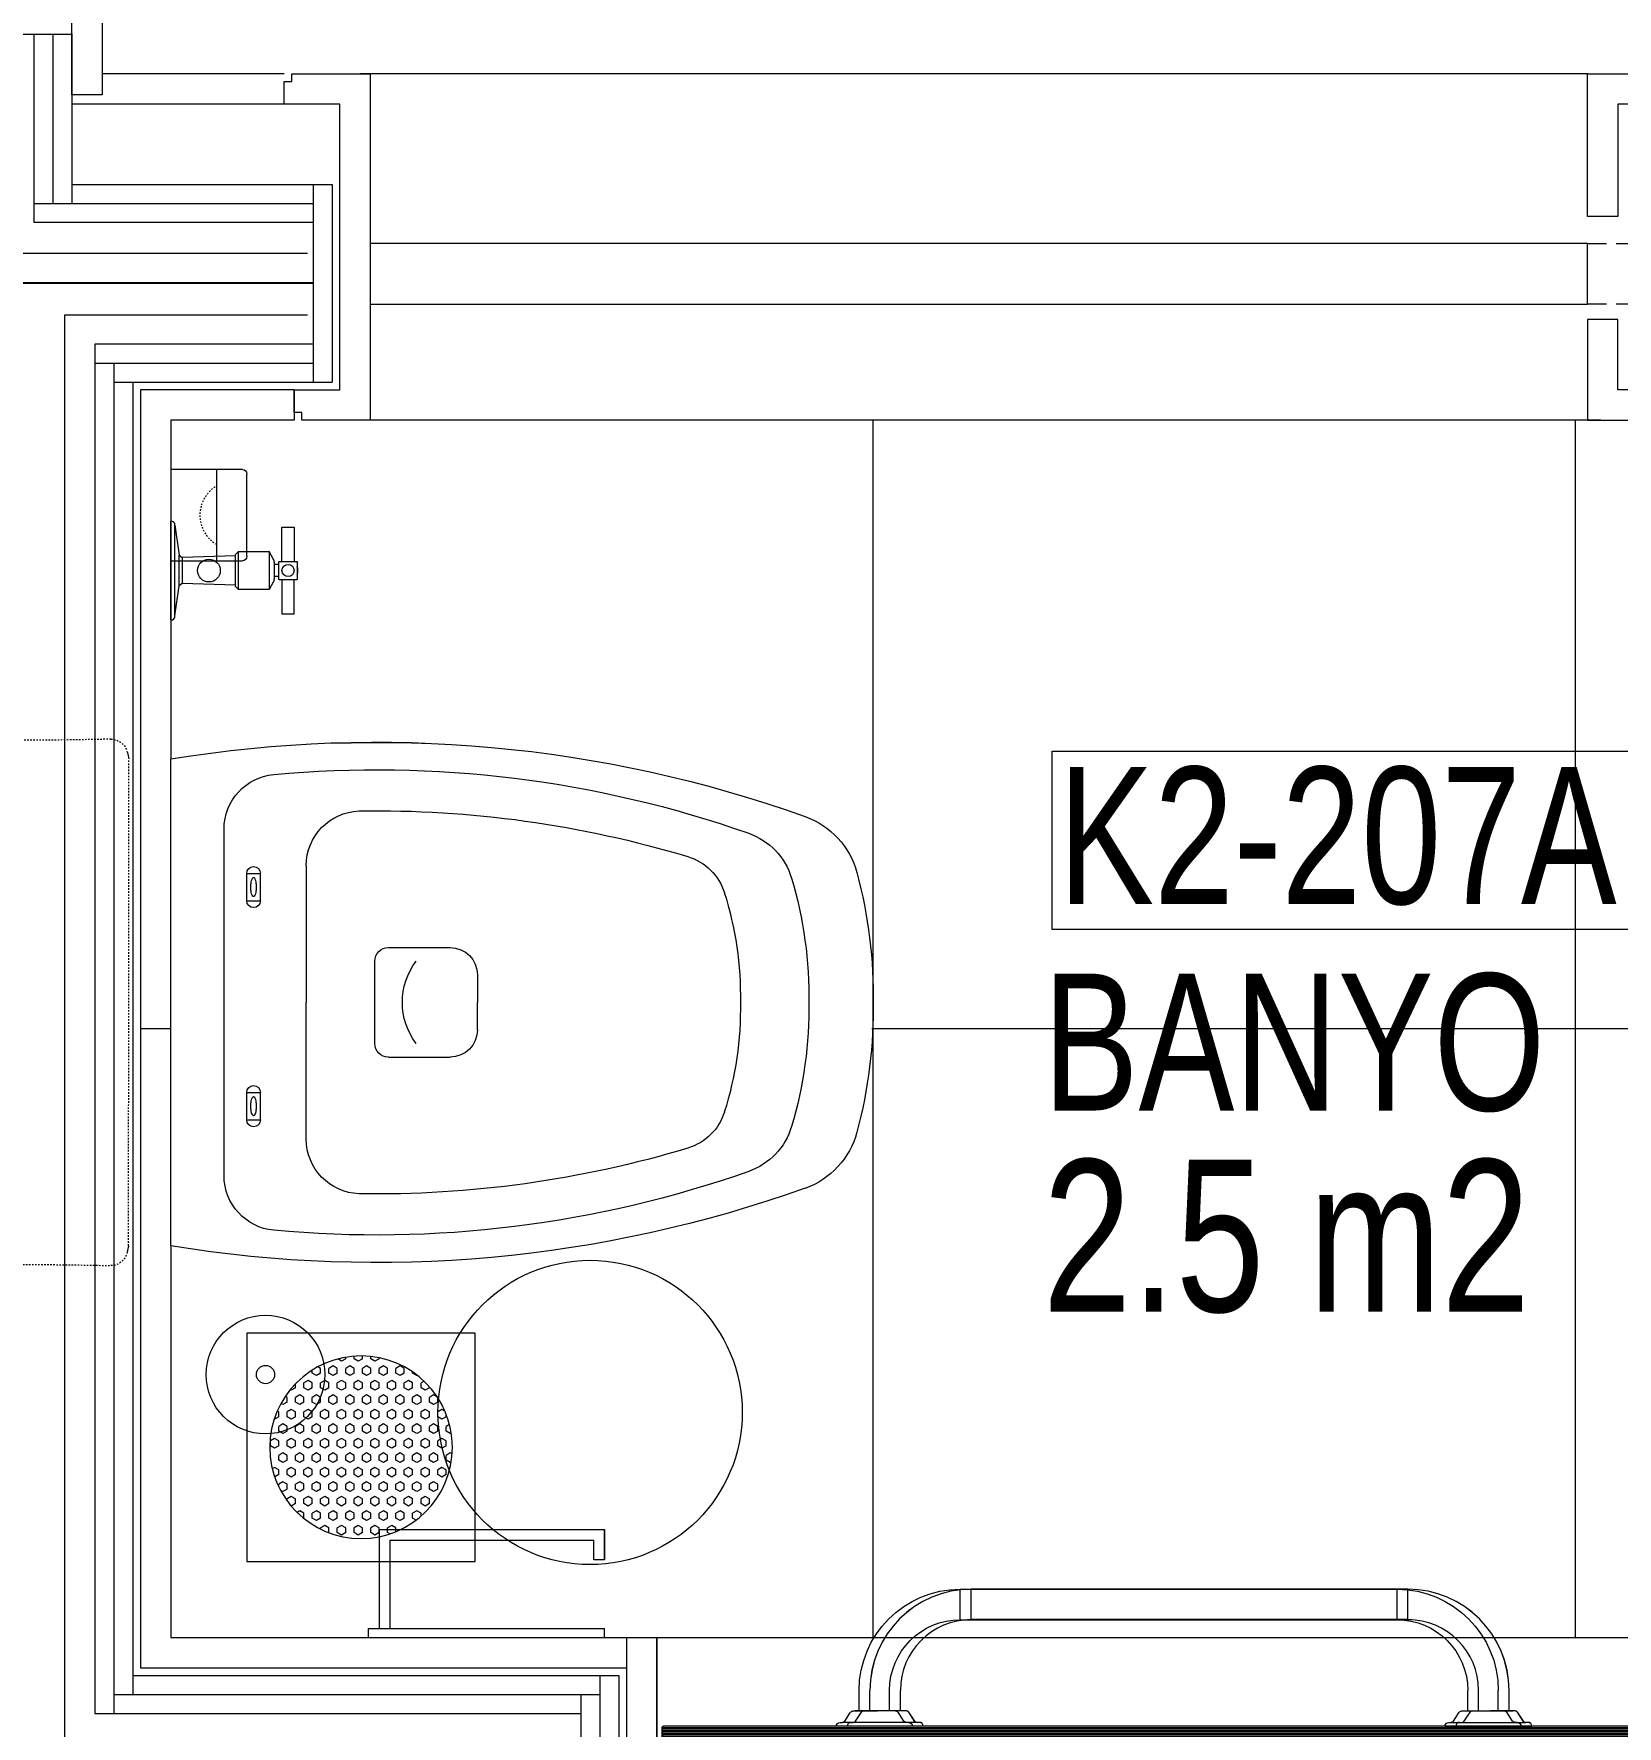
# Model space of a CAD drawing. Header units: millimetres. Extents: x 26282 to 30760, y 1404 to 4574.
# Drawn here: x 28713.7 to 28817.7, y 2809.9 to 2921.1 of the extents above; entities that cross this region are included whole.
import ezdxf

# ---------------------------------------------------------------- set-up
doc = ezdxf.new("R2010")
doc.units = ezdxf.units.MM
doc.header["$LTSCALE"] = 0.25
doc.set_wipeout_variables(frame=1)
for name, pattern in [('01-2BASEMENT$0$HIDDEN', [0.375, 0.25, -0.125]), ('HIDDEN', [0.375, 0.25, -0.125]), ('HIDDEN2', [4.7625, 3.175, -1.5875])]:
    doc.linetypes.add(name, pattern=pattern)
for name, color, linetype, lineweight in [('(YP-ZC) A-L-HIDDEN', 145, 'HIDDEN', 13), ('AB-DUV', 4, 'Continuous', 50), ('DOOR HANDLE (3RDF)', 17, 'Continuous', 15), ('DOOR-INT (3RDF)', 157, 'Continuous', 15), ('FLOOR_MARBLE (3RDF)', 67, 'Continuous', 13), ('FLOOR_METAL (3RDF)', 252, 'Continuous', 13), ('HIDDEN (3RDF)', 145, 'HIDDEN', 13), ('ID-ALCIPAN', 124, 'Continuous', 20), ('ID-HATCH', 252, 'Continuous', 18), ('SANITARY (3RDF)', 153, 'Continuous', 20), ('SANITARY-ACCESSORIES(3RDF)', 2, 'Continuous', 9), ('STAINLESS (3RDF)', 95, 'Continuous', 15), ('TEXT-GNRL (3RDF)', 254, 'Continuous', 15), ('WOOD (3RDF)', 45, 'Continuous', 15)]:
    doc.layers.add(name, color=color, linetype=linetype, lineweight=lineweight)
doc.layers.add('ID-PROFIL', color=145, linetype='Continuous')
doc.layers.add('WALL COVERING_MARBLE (3RDF)', color=246, linetype='Continuous')
doc.styles.add('M-IKI-50', font='arial.ttf', dxfattribs={"width": 0.75, "height": 10})
doc.styles.add('M-UC-50', font='arial.ttf', dxfattribs={"width": 0.75, "height": 15})
doc.linetypes.add('BATTING', pattern='A,0.0001,-0.1,[134,ltypeshp.shx,S=0.1,R=0,X=-0.1,Y=0],-0.2,[134,ltypeshp.shx,S=0.1,R=180,X=0.1,Y=0],-0.1', length=0.4001)

# ---------------------------------------------------------------- blocks, each defined once
blk = doc.blocks.new('KAPI-04')
at = {"color": 252}
for p, q in [((-40.24, 16.31, 0), (-40.24, 9.81, 0)), ((-35.24, 15.52, 0), (-35.24, 9.02, 0))]:
    blk.add_line(p, q, dxfattribs=at)
at = {"color": 252, "linetype": '01-2BASEMENT$0$HIDDEN', "lineweight": 0, "ltscale": 4, "elevation": 0}
blk.add_lwpolyline([(-34.25, 88.47), (46.75, 88.47), (46.75, 83.97), (-34.25, 83.97)], close=True, dxfattribs=at)
blk.add_lwpolyline([(-34.25, 88.47), (46.75, 88.47), (46.75, 83.97), (-34.25, 83.97)], close=True, dxfattribs=at)
at = {"color": 252, "linetype": 'HIDDEN', "ltscale": 10}
blk.add_arc((-39.93, 94.54, 0), 87.32, 273.0783, 353.0448, dxfattribs=at)
at = {"layer": 'DOOR HANDLE (3RDF)', "color": 252}
for p, q in [((-44.74, 11.39, 0), (-44.24, 23.89, 0)), ((-42.99, 23.89, 0), (-44.24, 23.89, 0)), ((-42.99, 23.89, 0), (-42.99, 13.14, 0)), ((-30.24, 23.89, 0), (-31.49, 23.89, 0)), ((-31.49, 23.89, 0), (-31.49, 13.14, 0)), ((-29.74, 11.39, 0), (-30.24, 23.89, 0)), ((-40.69, 9.02, 0), (-40.69, 15.52, 0)), ((-40.69, 15.52, 0), (-40.24, 15.52, 0)), ((-34.79, 15.52, 0), (-35.24, 15.52, 0)), ((-34.79, 9.02, 0), (-34.79, 15.52, 0)), ((-41.94, 13.39, 0), (-41.94, 11.14, 0)), ((-33.54, 13.39, 0), (-33.54, 11.14, 0)), ((-42.99, 13.14, 0), (-41.94, 13.14, 0)), ((-41.94, 13.14, 0), (-41.94, 11.39, 0)), ((-31.49, 13.14, 0), (-33.54, 13.14, 0)), ((-33.54, 13.14, 0), (-33.54, 11.39, 0)), ((-41.94, 11.39, 0), (-44.74, 11.39, 0)), ((-33.54, 11.39, 0), (-29.74, 11.39, 0)), ((-40.24, 9.02, 0), (-40.69, 9.02, 0)), ((-35.24, 9.02, 0), (-34.79, 9.02, 0))]:
    blk.add_line(p, q, dxfattribs=at)
at = {"layer": 'DOOR HANDLE (3RDF)', "color": 252, "elevation": 0}
for points in [[(-41.94, 13.39), (-40.94, 13.39), (-40.94, 11.14), (-41.94, 11.14)], [(-33.54, 13.39), (-34.54, 13.39), (-34.54, 11.14), (-33.54, 11.14)]]:
    blk.add_lwpolyline(points, dxfattribs=at)
for points in [[(-40.69, 11.39), (-40.94, 11.39), (-40.94, 13.14), (-40.69, 13.14)], [(-34.79, 11.39), (-34.54, 11.39), (-34.54, 13.14), (-34.79, 13.14)]]:
    blk.add_lwpolyline(points, close=True, dxfattribs=at)
at = {"layer": 'HIDDEN (3RDF)', "ltscale": 10, "elevation": 0}
for points in [[(-54.94, 6.46), (-54.94, 89.47)], [(-54.44, 6.96), (-54.44, 88.97)], [(-53.24, 7.96), (-53.24, 87.97)]]:
    blk.add_lwpolyline(points, dxfattribs=at)
at = {"layer": 'STAINLESS (3RDF)'}
for p, q in [((-34.55, 88.71, 0), (-35.24, 88.71, 0)), ((-34.55, 87.85, 0), (-35.24, 87.85, 0))]:
    blk.add_line(p, q, dxfattribs=at)
for radius in [0.47, 0.38]:
    blk.add_circle((-33.88, 88.29, 0), radius, dxfattribs=at)
at = {"layer": 'WOOD (3RDF)', "ltscale": 0.25, "elevation": 0}
for points in [[(-37.24, 88.97), (-35.24, 88.97), (-35.24, 96.97), (-37.24, 96.97), (-37.24, 88.97)], [(-54.44, 88.97), (-54.94, 89.47), (-54.94, 95.47), (-54.44, 95.97), (-53.24, 95.97), (-53.24, 95.97), (-53.24, 94.47), (-53.49, 94.32), (-53.49, 90.61), (-53.24, 90.47), (-53.24, 88.97), (-54.44, 88.97)], [(-37.24, 92.97), (-37.24, 88.97), (-40.74, 88.97), (-40.74, 87.97), (-53.24, 87.97), (-53.24, 92.97), (-50.74, 92.97), (-50.74, 92.47), (-50.24, 92.47), (-50.24, 92.97), (-37.24, 92.97)], [(-35.24, 62.83), (-36.24, 62.83), (-36.24, 63.83), (-35.24, 63.83), (-35.24, 88.47), (-40.24, 88.47), (-40.24, 7.47), (-35.24, 7.47), (-35.24, 62.83)], [(-37.24, 2.97), (-37.24, 6.97), (-40.74, 6.97), (-40.74, 7.97), (-53.24, 7.97), (-53.24, 2.97), (-50.74, 2.97), (-50.74, 3.47), (-50.24, 3.47), (-50.24, 2.97), (-37.24, 2.97)], [(-54.44, 6.97), (-54.94, 6.47), (-54.94, 0.47), (-54.44, -0.03), (-53.24, -0.03), (-53.24, -0.03), (-53.24, 1.47), (-53.49, 1.61), (-53.49, 5.32), (-53.24, 5.47), (-53.24, 6.97), (-54.44, 6.97)], [(-37.24, 6.97), (-35.24, 6.97), (-35.24, -1.03), (-37.24, -1.03), (-37.24, 6.97)]]:
    blk.add_lwpolyline(points, dxfattribs=at)
blk = doc.blocks.new('toilet-8')
at = {"linetype": 'HIDDEN2', "ltscale": 0.75}
for p, q in [((179.6, 146.9), (-179.6, 146.9)), ((177.8, 15.4), (-177.8, 15.3))]:
    blk.add_line(p, q, dxfattribs=at)
for centre, radius, start, end in [((-179.6, 134.9), 12, 90, 180.4563), ((179.6, 134.9), 12, 359.5437, 90), ((-3287.8, 98.6), 3096.4, 358.6996, 0.6706), ((3286.3, 98.6), 3094.9, 179.3293, 181.2997), ((-180, 28.3), 12.2, 180, 258.5511), ((180, 28.4), 12.2, 281.4485, 0)]:
    blk.add_arc(centre, radius, start, end, dxfattribs=at)
at = {"ltscale": 0.75}
for start, end in [(257.5234, 257.8437), (282.1814, 282.5025)]:
    blk.add_arc((-0.2, 839.8), 843.4, start, end, dxfattribs=at)
blk.add_wipeout([(186.2, -249.7), (189.7, -191), (189.4, -132.2), (185.4, -73.6), (177.8, -15.3), (-177.8, -15.4), (-185.4, -73.7), (-189.4, -132.3), (-189.6, -191), (-186.2, -249.7), (-179.9, -302.6), (-168.2, -365.8), (-153.8, -422.7), (-135.7, -478.6), (-119.9, -502.6), (-94.8, -516.4), (-47, -525.7), (0, -528.2), (47, -525.7), (94.8, -516.4), (119.9, -502.6), (135.8, -478.6), (153.8, -422.7), (168.2, -365.7), (179, -308)])
for p, q in [((177.8, -15.3), (-177.8, -15.4)), ((126.6, -54.3), (-126.6, -54.3)), ((-94.2, -70.8), (-94.2, -80.8)), ((-74.2, -70.8), (-94.2, -70.8)), ((-94.2, -70.8), (-94.2, -80.8)), ((-74.2, -70.8), (-74.2, -80.8)), ((-74.2, -70.8), (-74.2, -80.8)), ((85.8, -70.8), (65.8, -70.8)), ((65.8, -70.8), (65.8, -80.8)), ((85.8, -70.8), (85.8, -80.8)), ((-74.2, -80.8), (-94.2, -80.8)), ((85.8, -80.8), (65.8, -80.8)), ((-99.8, -114.3), (0, -114.3)), ((99.8, -114.3), (0, -114.3)), ((30, -164.3), (-30, -164.3)), ((30, -164.3), (-30, -164.3)), ((-40, -174.3), (-40, -219.3)), ((-40, -174.3), (-40, -219.3)), ((40, -174.3), (40, -219.3)), ((40, -174.3), (40, -219.3)), ((-20, -239.3), (0, -239.3)), ((-20, -239.3), (0, -239.3)), ((20, -239.3), (0, -239.3)), ((20, -239.3), (0, -239.3))]:
    blk.add_line(p, q)
for points in [[(-84.2, -77.8, 0.029458), (-81.3, -77.6, 0.040147), (-79.2, -77.2, 0.081563), (-77.5, -76.4, 0.246563), (-77.2, -75.8, 0.246563), (-77.5, -75.2, 0.081563), (-79.2, -74.4, 0.040147), (-81.3, -74, 0.029458), (-84.2, -73.8, 0.029458), (-87.1, -74, 0.040147), (-89.1, -74.4, 0.081563), (-90.9, -75.2, 0.246563), (-91.2, -75.8, 0.246563), (-90.9, -76.4, 0.081563), (-89.1, -77.2, 0.040147), (-87.1, -77.6, 0.029458)], [(75.8, -77.8, 0.029458), (78.7, -77.6, 0.040147), (80.8, -77.2, 0.081563), (82.5, -76.4, 0.246563), (82.8, -75.8, 0.246563), (82.5, -75.2, 0.081563), (80.8, -74.4, 0.040147), (78.7, -74, 0.029458), (75.8, -73.8, 0.029458), (72.9, -74, 0.040147), (70.9, -74.4, 0.081563), (69.1, -75.2, 0.246563), (68.8, -75.8, 0.246563), (69.1, -76.4, 0.081563), (70.9, -77.2, 0.040147), (72.9, -77.6, 0.029458)]]:
    blk.add_lwpolyline(points, format="xyb", close=True)
for centre, radius, start, end in [((740.1, -165.6), 930.1, 170.7059, 199.665), ((-740.1, -165.6), 930.1, 340.335, 9.299), ((-126.6, -94.3), 40, 90, 174.699), ((126.6, -94.3), 40, 5.301, 90), ((-94.2, -75.8), 5, 90, 270), ((-74.2, -75.8), 5, 270, 90), ((65.8, -75.8), 5, 90, 270), ((85.8, -75.8), 5, 270, 90), ((646.4, -166), 816.3, 174.699, 199.4195), ((-646.4, -166), 816.3, 340.5805, 5.301), ((-99.8, -154.3), 40, 90, 177.9801), ((99.8, -154.3), 40, 2.0199, 90), ((646.4, -166), 786.3, 179.0431, 196.7797), ((-646.4, -166), 786.3, 343.2203, 0.9569), ((-30, -174.3), 10, 90, 180), ((-30, -174.3), 10, 90, 180), ((30, -174.3), 10, 0, 90), ((30, -174.3), 10, 0, 90), ((0, -234.5), 50, 53.1301, 126.8699), ((-20, -219.3), 20, 180, 270), ((-20, -219.3), 20, 180, 270), ((20, -219.3), 20, 270, 0), ((20, -219.3), 20, 270, 0), ((-68.1, -381.5), 40, 196.7797, 252.4588), ((68.1, -381.5), 40, 287.5412, 343.2203), ((-4.2, -179.2), 252.1, 252.4588, 270.9518), ((4.2, -179.2), 252.1, 269.0482, 287.5412), ((-76.3, -420.8), 50, 199.4195, 253.3801), ((76.3, -420.8), 50, 286.6199, 340.5805), ((-4.2, -179.2), 302.1, 253.3801, 270.9518), ((4.2, -179.2), 302.1, 269.0482, 286.6199), ((-79.2, -458.4), 60, 199.665, 254.9779), ((79.3, -458.4), 60, 285.0221, 340.335), ((-4.2, -178.7), 349.6, 254.9779, 270.9518), ((4.2, -178.7), 349.6, 269.0482, 285.0221)]:
    blk.add_arc(centre, radius, start, end)
blk = doc.blocks.new('ZERGTEZTY')
at = {"layer": 'SANITARY-ACCESSORIES(3RDF)'}
for p, q in [((12647.41, 1641.18), (12642.41, 1641.18)), ((12642.66, 1640.93), (12642.81, 1640.93)), ((12647.02, 1640.93), (12642.81, 1640.93)), ((12642.97, 1640.85), (12643.35, 1640.26)), ((12646.85, 1640.85), (12646.47, 1640.26)), ((12647.16, 1640.93), (12647.02, 1640.93)), ((12682.41, 1641.18), (12687.41, 1641.18)), ((12682.41, 1641.18), (12687.41, 1641.18)), ((12682.66, 1640.93), (12682.81, 1640.93)), ((12682.66, 1640.93), (12682.81, 1640.93)), ((12682.81, 1640.93), (12687.02, 1640.93)), ((12682.81, 1640.93), (12687.02, 1640.93)), ((12682.97, 1640.85), (12683.35, 1640.26)), ((12686.85, 1640.85), (12686.47, 1640.26)), ((12687.16, 1640.93), (12687.02, 1640.93)), ((12687.16, 1640.93), (12687.02, 1640.93)), ((12643.52, 1640.18), (12644.41, 1640.18)), ((12646.16, 1640.18), (12643.66, 1640.18)), ((12643.91, 1640.18), (12643.91, 1638.83)), ((12646.31, 1640.18), (12644.41, 1640.18)), ((12645.91, 1640.18), (12645.91, 1638.83)), ((12683.52, 1640.18), (12685.41, 1640.18)), ((12683.66, 1640.18), (12686.16, 1640.18)), ((12683.91, 1640.18), (12683.91, 1638.83)), ((12686.31, 1640.18), (12685.41, 1640.18)), ((12685.91, 1640.18), (12685.91, 1638.83)), ((12650.56, 1634.18), (12650.56, 1632.18)), ((12650.56, 1634.18), (12679.26, 1634.18)), ((12679.26, 1634.18), (12679.26, 1632.18)), ((12679.26, 1634.18), (12679.26, 1632.18)), ((12650.56, 1632.18), (12679.26, 1632.18))]:
    blk.add_line(p, q, dxfattribs=at)
for centre, radius, start, end in [((12642.66, 1641.18), 0.25, 179.9982, 269.9982), ((12642.81, 1640.73), 0.2, 35.5359, 89.9982), ((12647.02, 1640.73), 0.2, 89.9982, 144.4605), ((12647.16, 1641.18), 0.25, 269.9982, 359.9982), ((12682.66, 1641.18), 0.25, 179.9982, 269.9982), ((12682.66, 1641.18), 0.25, 179.9982, 269.9982), ((12682.81, 1640.73), 0.2, 35.5359, 89.9982), ((12682.81, 1640.73), 0.2, 35.5359, 89.9982), ((12687.02, 1640.73), 0.2, 89.9982, 144.4605), ((12687.02, 1640.73), 0.2, 89.9982, 144.4605), ((12687.16, 1641.18), 0.25, 269.9982, 359.9982), ((12687.16, 1641.18), 0.25, 269.9982, 359.9982), ((12643.52, 1640.38), 0.2, 215.5359, 269.9982), ((12646.31, 1640.38), 0.2, 269.9982, 324.4605), ((12683.52, 1640.38), 0.2, 215.5359, 269.9982), ((12686.31, 1640.38), 0.2, 269.9982, 324.4605), ((12650.56, 1638.83), 6.65, 179.9982, 269.9982), ((12650.56, 1638.83), 4.65, 179.9982, 269.9982), ((12679.26, 1638.83), 4.65, 269.9982, 359.9982), ((12679.26, 1638.83), 6.65, 269.9982, 359.9982)]:
    blk.add_arc(centre, radius, start, end, dxfattribs=at)
blk = doc.blocks.new('A$C3AC107B1')
for p, q in [((0.05, 69.5), (3.55, 69.5)), ((3.35, 69.68), (0.25, 69.68)), ((1.35, 69), (1.35, 69.5)), ((2.25, 69), (2.25, 69.5))]:
    blk.add_line(p, q)
at = {"linetype": 'Continuous'}
for p, q in [((2.5, 69), (1.1, 69)), ((0.9, 68.8), (0.9, 66.3)), ((1.3, 66.1), (1.3, 68.6)), ((2.7, 68.6), (1.3, 68.6)), ((2.3, 66.1), (2.3, 68.58)), ((2.7, 68.58), (2.3, 68.58)), ((2.7, 68.8), (2.7, 68.6)), ((2.7, 68.58), (2.7, 66.3)), ((1.3, 66.1), (1.1, 66.1)), ((2.5, 66.1), (2.3, 66.1))]:
    blk.add_line(p, q, dxfattribs=at)
at = {"color": 141}
for p, q in [((1.5, 68.3), (1.4, 68.2)), ((1.4, 68.2), (1.4, 0.1)), ((1.5, 68.3), (2.1, 68.3)), ((1.5, 68.3), (1.5, 0)), ((1.6, 68.3), (1.6, 0)), ((1.7, 68.3), (1.7, 0)), ((1.8, 68.3), (1.8, 0)), ((1.9, 68.3), (1.9, 0)), ((2, 68.3), (2, 0)), ((2.1, 68.3), (2.2, 68.2)), ((2.1, 68.3), (2.1, 0)), ((2.2, 68.2), (2.2, 0.1)), ((1.5, 0), (1.4, 0.1)), ((2.1, 0), (2.2, 0.1))]:
    blk.add_line(p, q, dxfattribs=at)
at = {"color": 251, "linetype": 'HIDDEN2'}
blk.add_lwpolyline([(1.75, 68.3), (47.67, 17.75)], dxfattribs=at)
at = {"color": 141}
blk.add_lwpolyline([(1.5, 0), (2.1, 0)], dxfattribs=at)
for centre, start, end in [((0.25, 69.48), 90, 173.8235), ((3.35, 69.48), 6.1765, 90)]:
    blk.add_arc(centre, 0.2, start, end)
at = {"linetype": 'Continuous'}
for centre, start, end in [((1.1, 68.8), 90, 180), ((2.5, 68.8), 0, 90), ((1.1, 66.3), 180, 270), ((2.5, 66.3), 270, 0)]:
    blk.add_arc(centre, 0.2, start, end, dxfattribs=at)
at = {"color": 251, "linetype": 'HIDDEN2'}
blk.add_arc((-18.41, 120.46), 122.13, 279.4986, 302.755, dxfattribs=at)
at = {"layer": 'SANITARY-ACCESSORIES(3RDF)', "rotation": 270}
blk.add_blockref('ZERGTEZTY', (-1639.78, 12699.59), dxfattribs=at)
at = {"layer": 'SANITARY-ACCESSORIES(3RDF)', "xscale": -1, "rotation": 90}
blk.add_blockref('ZERGTEZTY', (1643.38, 12699.59), dxfattribs=at)
blk = doc.blocks.new('A$C7D3635DC')
at = {"linetype": 'Continuous', "lineweight": 0}
for p, q in [((-0.23, 3.01), (-0.51, 1.03)), ((-0.23, 3.01), (-0.23, -2.95)), ((0.04, 3.28), (0.04, -3.22)), ((-6.41, -1.22), (-6.41, 1.28)), ((-6.41, 1.28), (-4.41, 1.28)), ((-4.41, 1.28), (-4.41, -1.22)), ((-7.06, 0.43), (-6.76, 0.43)), ((-7.06, -0.37), (-6.76, -0.37)), ((-0.23, -2.95), (-0.51, -0.97)), ((-4.41, -1.22), (-6.41, -1.22))]:
    blk.add_line(p, q, dxfattribs=at)
for p, q in [((-6.69, 0.8), (-6.41, 1.28)), ((-4.21, 1.08), (-4.41, 1.28)), ((-6.76, 0.55), (-6.76, -0.48)), ((-4.21, 1.08), (-4.21, -1.02)), ((-4.21, 0.99), (-0.71, 0.88)), ((-6.69, -0.74), (-6.41, -1.22)), ((-4.21, -1.02), (-4.41, -1.22)), ((-4.21, -0.93), (-0.71, -0.82))]:
    blk.add_line(p, q)
at = {"linetype": 'Continuous', "lineweight": 0, "flags": 128}
for points in [[(-7.26, 0.63), (-7.26, 2.88), (-8.06, 2.88), (-8.06, 0.63)], [(-7.26, -0.57), (-7.26, -2.82), (-8.06, -2.82), (-8.06, -0.57)]]:
    blk.add_lwpolyline(points, dxfattribs=at)
at = {"linetype": 'Continuous', "lineweight": 0}
blk.add_lwpolyline([(-7.08, -0.57), (-8.24, -0.57, -0.414214), (-8.26, -0.55), (-8.26, 0.61, -0.414214), (-8.24, 0.63), (-7.08, 0.63, -0.414214), (-7.06, 0.61), (-7.06, -0.55, -0.414214)], format="xyb", close=True, dxfattribs=at)
blk.add_lwpolyline([(-0.51, 1.03), (-0.51, -0.97), (-0.71, -0.82), (-0.71, 0.88)], close=True, dxfattribs=at)
blk.add_circle((-7.66, 0.03), 0.4, dxfattribs=at)
at = {"ltscale": 0.5}
blk.add_circle((-2.46, 0.03), 0.75, dxfattribs=at)
at = {"linetype": 'Continuous', "lineweight": 0}
for centre, radius, start, end in [((0.04, 3.01), 0.271, 90, 180), ((-7.66, 0.03), 0.65, 157.3801, 202.6199), ((0.04, -2.95), 0.271, 180, 270)]:
    blk.add_arc(centre, radius, start, end, dxfattribs=at)
for centre, start, end in [((-6.26, 0.55), 149.6579, 180), ((-6.26, -0.48), 180, 210.3421)]:
    blk.add_arc(centre, 0.5, start, end)
blk = doc.blocks.new('A$C6FF01A94')
at = {"layer": 'SANITARY-ACCESSORIES(3RDF)'}
for p, q in [((0, 0), (0, 4.7)), ((0.3, 5), (5.7, 5)), ((6, 4.7), (6, 0)), ((6, 3), (0, 3)), ((6, 0), (0, 0))]:
    blk.add_line(p, q, dxfattribs=at)
for centre, start, end in [((0.3, 4.7), 90, 180), ((5.7, 4.7), 0, 90)]:
    blk.add_arc(centre, 0.3, start, end, dxfattribs=at)
at = {"layer": 'SANITARY-ACCESSORIES(3RDF)', "linetype": 'HIDDEN'}
blk.add_arc((3, 4.21), 2.28, 211.8906, 328.1094, dxfattribs=at)
blk = doc.blocks.new('A$C055F08BB')
for radius in [3.9, 0.6]:
    blk.add_circle((3.9, 3.9), radius)
blk = doc.blocks.new('A$C68A34A02')
for p, q in [((0, 7.1), (15.5, 7.1)), ((0, 7.1), (0, 6.5)), ((15.5, 7.1), (15.5, 6.5)), ((0, 6.5), (15.5, 6.5)), ((0.7, 0), (0.7, 6.5)), ((1.4, 0.7), (1.4, 6.5)), ((15.5, 2), (14.8, 2)), ((14.8, 2), (14.8, 0.7)), ((15.5, 2), (15.5, 0)), ((15.5, 0), (15.5, 2)), ((1.4, 0.7), (14.8, 0.7)), ((0.7, 0), (15.5, 0))]:
    blk.add_line(p, q)
blk = doc.blocks.new('Trap - Trap1-5318465-Floor Plan_H_06_Sixth Floor')
h = blk.add_hatch()
h.set_pattern_fill('HEX', color=253)
h.set_pattern_definition([(0, (126438.354, 1242.9096), (0, 5.49926132), [3.175, -6.35]), (120, (126438.354, 1242.9096), (-4.7625, -2.74963066), [3.175, -6.35]), (60, (126441.529, 1242.9096), (-4.7625, 2.74963066), [3.175, -6.35])])
edge = h.paths.add_edge_path()
edge.add_arc((0, 0), 60, 0, 180)
edge.add_arc((0, 0), 60, 180, 360)
at = {"color": 253}
for p, q in [((75, 75), (-75, 75)), ((-75, 75), (-75, -75)), ((75, -75), (75, 75)), ((-75, -75), (75, -75))]:
    blk.add_line(p, q, dxfattribs=at)
for start, end in [(0, 180), (180, 0)]:
    blk.add_arc((0, 0), 60, start, end, dxfattribs=at)
blk = doc.blocks.new('A$C187D15ED')
at = {"layer": '(YP-ZC) A-L-HIDDEN', "ltscale": 20, "elevation": 0}
blk.add_lwpolyline([(9325.37, 2698.31), (9245.37, 2698.31), (9245.37, 2702.31), (9325.37, 2702.31)], close=True, dxfattribs=at)
at = {"layer": 'DOOR-INT (3RDF)', "ltscale": 0.25, "elevation": 0}
blk.add_lwpolyline([(9165.37, 2698.31), (9245.37, 2698.31), (9245.37, 2702.31), (9165.37, 2702.31)], close=True, dxfattribs=at)
at = {"layer": 'FLOOR_MARBLE (3RDF)'}
for points in [[(9245.37, 2713.45), (9164.71, 2713.45)], [(9246.24, 2690.69), (9165.37, 2690.69)], [(9245.37, 2690.69), (9165.37, 2690.69)], [(9244.55, 2690.69), (9244.55, 2610.69)]]:
    blk.add_lwpolyline(points, dxfattribs=at)
at = {"layer": 'FLOOR_MARBLE (3RDF)', "elevation": 0}
blk.add_lwpolyline([(9308.46, 2650.68), (9150.27, 2650.69)], dxfattribs=at)
at = {"layer": 'FLOOR_MARBLE (3RDF)'}
blk.add_lwpolyline([(9184.21, 2610.69), (9254.21, 2610.69), (9254.21, 2598.19), (9184.21, 2598.19)], close=True, dxfattribs=at)
at = {"layer": 'ID-ALCIPAN', "ltscale": 0.25}
for p, q in [((9143.27, 2716.08, 0), (9143.27, 2703.69)), ((9144.52, 2716.08, 0), (9144.52, 2704.94)), ((9145.77, 2716.08, 0), (9145.77, 2704.94)), ((9145.77, 2706.19), (9162.87, 2706.19)), ((9161.62, 2706.19), (9161.62, 2693.19)), ((9162.87, 2706.19), (9162.87, 2693.19)), ((9143.27, 2704.94), (9161.62, 2704.94)), ((9161.62, 2703.69), (9143.27, 2703.69)), ((9147.27, 2695.69, 0), (9147.27, 2605.69, 0)), ((9161.62, 2695.69), (9147.27, 2695.69)), ((9147.27, 2694.44), (9161.62, 2694.44)), ((9148.52, 2694.44, 0), (9148.52, 2605.69, 0)), ((9148.52, 2693.19), (9162.87, 2693.19)), ((9149.77, 2693.19, 0), (9149.77, 2606.94, 0)), ((9149.77, 2608.19), (9181.71, 2608.19)), ((9180.46, 2608.19), (9180.46, 2513.26)), ((9181.71, 2608.19), (9181.71, 2514.51)), ((9148.52, 2606.94), (9180.46, 2606.94)), ((9179.21, 2606.94), (9179.21, 2513.26)), ((9147.27, 2605.69), (9179.21, 2605.69))]:
    blk.add_line(p, q, dxfattribs=at)
at = {"layer": 'ID-HATCH', "linetype": 'BATTING', "lineweight": 0, "ltscale": 4.5}
for p, q in [((9161.26, 2701.65), (9141.02, 2701.65)), ((9145.27, 2697.6, 0), (9145.27, 2603.19, 0)), ((9161.25, 2697.6), (9145.27, 2697.6))]:
    blk.add_line(p, q, dxfattribs=at)
at = {"layer": 'ID-PROFIL'}
blk.add_line((9161.62, 2699.69), (9139.02, 2699.69), dxfattribs=at)
at = {"layer": 'TEXT-GNRL (3RDF)', "linetype": 'Continuous'}
blk.add_lwpolyline([(9210.18, 2668.94), (9248.56, 2668.94), (9248.56, 2657.21), (9210.18, 2657.21)], close=True, dxfattribs=at)
at = {"layer": 'WALL COVERING_MARBLE (3RDF)', "lineweight": 0}
for p, q in [((9150.27, 2692.69, 0), (9150.27, 2608.69, 0)), ((9160.37, 2692.69), (9150.27, 2692.69)), ((9152.27, 2690.69, 0), (9152.27, 2610.69, 0)), ((9160.37, 2690.69), (9152.27, 2690.69)), ((9152.27, 2610.69), (9184.21, 2610.69)), ((9182.21, 2610.69), (9182.21, 2516.26)), ((9184.21, 2610.69), (9184.21, 2518.26)), ((9150.27, 2608.69), (9182.21, 2608.69))]:
    blk.add_line(p, q, dxfattribs=at)
blk.add_lwpolyline([(9160.37, 2692.69), (9160.37, 2690.69)], dxfattribs=at)
at = {"layer": 'WOOD (3RDF)'}
for p, q in [((9159.71, 2713.45), (9147.77, 2713.45, 0)), ((9159.71, 2711.45), (9145.77, 2711.45, 0))]:
    blk.add_line(p, q, dxfattribs=at)
for points in [[(9159.71, 2711.45), (9159.71, 2712.95), (9160.21, 2712.95), (9160.21, 2713.45), (9165.37, 2713.45), (9165.37, 2690.69), (9160.87, 2690.69), (9160.87, 2691.19), (9160.37, 2691.19), (9160.37, 2692.69), (9163.37, 2692.69), (9163.37, 2711.45)], [(9250.37, 2712.95), (9250.37, 2711.45), (9247.37, 2711.45), (9247.37, 2704.07), (9245.37, 2704.07), (9245.37, 2713.45), (9249.87, 2713.45), (9249.87, 2712.95)]]:
    blk.add_lwpolyline(points, close=True, dxfattribs=at)
blk.add_lwpolyline([(9249.87, 2690.69), (9249.87, 2691.19), (9250.37, 2691.19), (9250.37, 2692.69), (9247.37, 2692.69), (9247.37, 2697.31), (9245.37, 2697.31), (9245.37, 2690.69), (9249.87, 2690.69)], dxfattribs=at)
at = {"layer": 'DOOR-INT (3RDF)'}
blk.add_blockref('KAPI-04', (9183, 2713.1, 0), dxfattribs=at)
at = {"layer": 'DOOR-INT (3RDF)', "rotation": 270}
blk.add_blockref('A$C3AC107B1', (9184.53, 2606.26), dxfattribs=at)
blk.add_blockref('A$C3AC107B1', (9184.53, 2606.26), dxfattribs=at)
at = {"layer": 'FLOOR_METAL (3RDF)', "xscale": 0.1000000000000618, "yscale": 0.1000000000000618, "zscale": 0.1000000000000618, "rotation": 90}
blk.add_blockref('Trap - Trap1-5318465-Floor Plan_H_06_Sixth Floor', (9164.77, 2623.19), dxfattribs=at)
at = {"layer": 'SANITARY (3RDF)', "linetype": 'Continuous', "lineweight": 5, "extrusion": (-3.496e-08, 0, 1), "rotation": 180}
blk.add_blockref('A$C7D3635DC', (9152.31, 2680.84, 0), dxfattribs=at)
at = {"layer": 'SANITARY-ACCESSORIES(3RDF)', "xscale": -1}
for name, p, rotation in [('A$C6FF01A94', (9152.27, 2681.45), 270), ('A$C68A34A02', (9165.26, 2617.79), 180), ('ZERGTEZTY', (-3446.41, 4246.04), 180)]:
    blk.add_blockref(name, p, dxfattribs=dict(at, rotation=rotation))
at = {"layer": 'SANITARY-ACCESSORIES(3RDF)', "rotation": 0.000104776801079}
blk.add_blockref('A$C055F08BB', (9154.59, 2624.07, 0), dxfattribs=at)
at = {"layer": 'TEXT-GNRL (3RDF)', "linetype": 'Continuous', "width": 0.75}
for s, height, style, p in [('K2-207A', 9, 'M-UC-50', (9210.59, 2658.9)), ('BANYO', 9, 'M-UC-50', (9209.58, 2645.32)), ('2.5 m2', 10, 'M-IKI-50', (9209.57, 2632.1))]:
    blk.add_text(s, height=height, dxfattribs=dict(at, style=style)).set_placement(p)
at = {"layer": 'SANITARY (3RDF)', "linetype": 'Continuous', "lineweight": 5, "xscale": -0.09, "yscale": 0.09, "zscale": 0.09, "rotation": 90}
blk.add_blockref('toilet-8', (9150.88, 2652.43, 0), dxfattribs=at)
at = {"layer": 'FLOOR_MARBLE (3RDF)'}
blk.add_lwpolyline([(9198.41, 2690.69), (9198.41, 2610.69)], dxfattribs=at)
at = {"layer": 'SANITARY-ACCESSORIES(3RDF)'}
blk.add_circle((9179.82, 2625.48, 0), 10, dxfattribs=at)

msp = doc.modelspace()

# ---------------------------------------------------------------- block references
at = {"layer": 'AB-DUV', "ltscale": 100}
msp.add_blockref('A$C187D15ED', (19570.424, 205.028, 5.126), dxfattribs=at)

# ---------------------------------------------------------------- next in the draw order: linework, layer by layer
at = {"layer": 'SANITARY-ACCESSORIES(3RDF)'}
for p, q in [((28775.287, 2816.89, 5.126), (28775.288, 2818.89, 5.126)), ((28775.287, 2816.89, 5.126), (28775.288, 2818.89, 5.126)), ((28803.988, 2818.89, 5.126), (28775.288, 2818.89, 5.126)), ((28803.987, 2816.89, 5.126), (28803.988, 2818.89, 5.126)), ((28803.987, 2816.89, 5.126), (28775.287, 2816.89, 5.126)), ((28768.637, 2810.89, 5.126), (28768.637, 2812.24, 5.126)), ((28770.637, 2810.89, 5.126), (28770.637, 2812.24, 5.126)), ((28808.637, 2810.89, 5.126), (28808.637, 2812.24, 5.126)), ((28810.637, 2810.89, 5.126), (28810.637, 2812.24, 5.126)), ((28767.697, 2810.224, 5.126), (28768.077, 2810.806, 5.126)), ((28768.24, 2810.89, 5.126), (28769.137, 2810.89, 5.126)), ((28770.887, 2810.89, 5.126), (28768.387, 2810.89, 5.126)), ((28771.034, 2810.89, 5.126), (28769.137, 2810.89, 5.126)), ((28771.577, 2810.224, 5.126), (28771.197, 2810.806, 5.126)), ((28807.697, 2810.224, 5.126), (28808.077, 2810.806, 5.126)), ((28808.24, 2810.89, 5.126), (28810.137, 2810.89, 5.126)), ((28808.387, 2810.89, 5.126), (28810.887, 2810.89, 5.126)), ((28811.034, 2810.89, 5.126), (28810.137, 2810.89, 5.126)), ((28811.577, 2810.224, 5.126), (28811.197, 2810.806, 5.126)), ((28772.137, 2809.89, 5.126), (28767.137, 2809.89, 5.126)), ((28772.137, 2809.89, 5.126), (28767.137, 2809.89, 5.126)), ((28767.387, 2810.14, 5.126), (28767.534, 2810.14, 5.126)), ((28767.387, 2810.14, 5.126), (28767.534, 2810.14, 5.126)), ((28771.74, 2810.14, 5.126), (28767.534, 2810.14, 5.126)), ((28771.74, 2810.14, 5.126), (28767.534, 2810.14, 5.126)), ((28771.887, 2810.14, 5.126), (28771.74, 2810.14, 5.126)), ((28771.887, 2810.14, 5.126), (28771.74, 2810.14, 5.126)), ((28807.137, 2809.89, 5.126), (28812.137, 2809.89, 5.126)), ((28807.387, 2810.14, 5.126), (28807.534, 2810.14, 5.126)), ((28807.534, 2810.14, 5.126), (28811.74, 2810.14, 5.126)), ((28811.887, 2810.14, 5.126), (28811.74, 2810.14, 5.126))]:
    msp.add_line(p, q, dxfattribs=at)
for centre, radius, start, end in [((28775.287, 2812.24, 5.126), 6.65, 89.99821, 179.99821), ((28803.987, 2812.24, 5.126), 6.65, 359.99821, 89.99821), ((28775.287, 2812.24, 5.126), 4.65, 89.99821, 179.99821), ((28803.987, 2812.24, 5.126), 4.65, 359.99821, 89.99821), ((28768.24, 2810.69, 5.126), 0.2, 89.99821, 144.46053), ((28771.034, 2810.69, 5.126), 0.2, 35.53589, 89.99821), ((28808.24, 2810.69, 5.126), 0.2, 89.99821, 144.46053), ((28811.034, 2810.69, 5.126), 0.2, 35.53589, 89.99821), ((28767.387, 2809.89, 5.126), 0.25, 89.99821, 179.99821), ((28767.387, 2809.89, 5.126), 0.25, 89.99821, 179.99821), ((28767.534, 2810.34, 5.126), 0.2, 269.99821, 324.46053), ((28767.534, 2810.34, 5.126), 0.2, 269.99821, 324.46053), ((28771.74, 2810.34, 5.126), 0.2, 215.53589, 269.99821), ((28771.74, 2810.34, 5.126), 0.2, 215.53589, 269.99821), ((28771.887, 2809.89, 5.126), 0.25, 359.99821, 89.99821), ((28771.887, 2809.89, 5.126), 0.25, 359.99821, 89.99821), ((28807.387, 2809.89, 5.126), 0.25, 89.99821, 179.99821), ((28807.534, 2810.34, 5.126), 0.2, 269.99821, 324.46053), ((28811.74, 2810.34, 5.126), 0.2, 215.53589, 269.99821), ((28811.887, 2809.89, 5.126), 0.25, 359.99821, 89.99821)]:
    msp.add_arc(centre, radius, start, end, dxfattribs=at)

doc.saveas('drawing.dxf')
